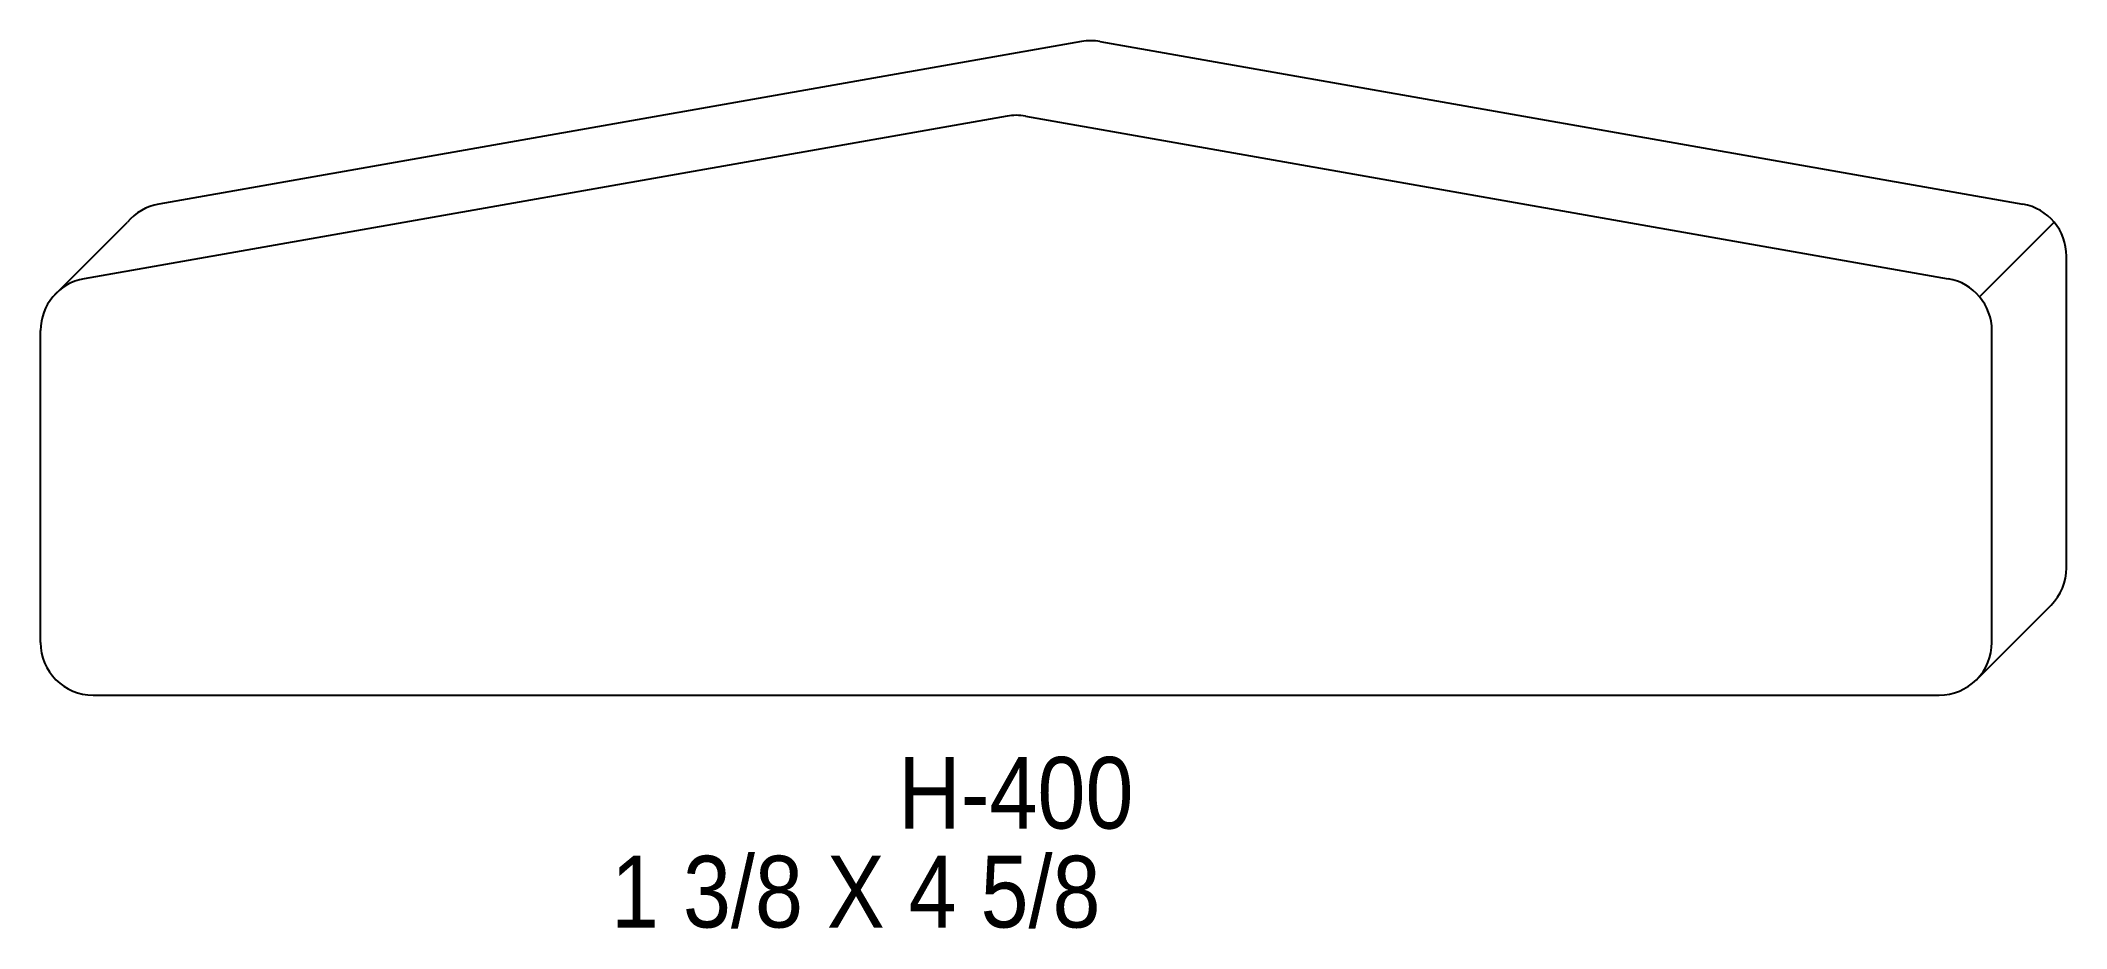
# Model space of a CAD drawing. Extents: x 59.31 to 64.11, y 145.64 to 147.75.
import ezdxf

# ---------------------------------------------------------------- set-up
doc = ezdxf.new("R2010")
doc.units = 0
doc.header["$LTSCALE"] = 5
doc.layers.add('PROFILE', color=7, linetype='CONTINUOUS')
doc.styles.add('TXT', font='TXT', dxfattribs={"height": 3.5})

msp = doc.modelspace()

# ---------------------------------------------------------------- linework, layer by layer
at = {"layer": 'PROFILE', "color": 1, "linetype": 'CONTINUOUS'}
for p, q in [((61.7807, 147.7469), (59.5938, 147.3613)), ((61.8241, 147.7469), (64.011, 147.3613)), ((61.604, 147.5702), (59.417, 147.1846)), ((61.6474, 147.5702), (63.8343, 147.1846)), ((59.343, 147.1419), (59.5197, 147.3186)), ((63.9083, 147.1419), (64.0851, 147.3186)), ((64.1143, 146.4991), (64.1143, 147.2383)), ((59.3138, 146.3223), (59.3138, 147.0615)), ((63.9376, 146.3223), (63.9376, 147.0615)), ((63.901, 146.234), (64.0777, 146.4107)), ((59.4387, 146.1974), (63.8126, 146.1974))]:
    msp.add_line(p, q, dxfattribs=at)
for centre, major_axis, start_param, end_param in [((61.8024, 147.6239), (0, 0.125), -0.174533, 0.174533), ((61.6257, 147.4471), (0.125, 0), 1.396263, 1.745329), ((59.6155, 147.2383), (0.125, 0), 1.745329, 2.443461), ((63.9893, 147.2383), (0.125, 0), 0, 1.396263), ((59.4387, 147.0615), (0.125, 0), 1.745329, 3.141593), ((63.8126, 147.0615), (0.125, 0), 0, 1.396263), ((63.9893, 146.4991), (0.125, 0), -0.785398, 0), ((59.4387, 146.3223), (0, 0.125), 1.570796, -3.141593), ((63.8126, 146.3223), (0, 0.125), -3.141593, -1.570796)]:
    msp.add_ellipse(centre, major_axis=major_axis, ratio=1, start_param=start_param, end_param=end_param, dxfattribs=at)

# ---------------------------------------------------------------- texts
at = {"layer": 'PROFILE', "color": 1, "linetype": 'CONTINUOUS', "style": 'TXT', "width": 0.9}
for s, height, p in [('H-400', 0.16996, (61.3464, 145.8809)), ('1 3/8 X 4 5/8', 0.169956, (60.6655, 145.6464))]:
    msp.add_text(s, height=height, dxfattribs=at).set_placement(p)

doc.saveas('drawing.dxf')
